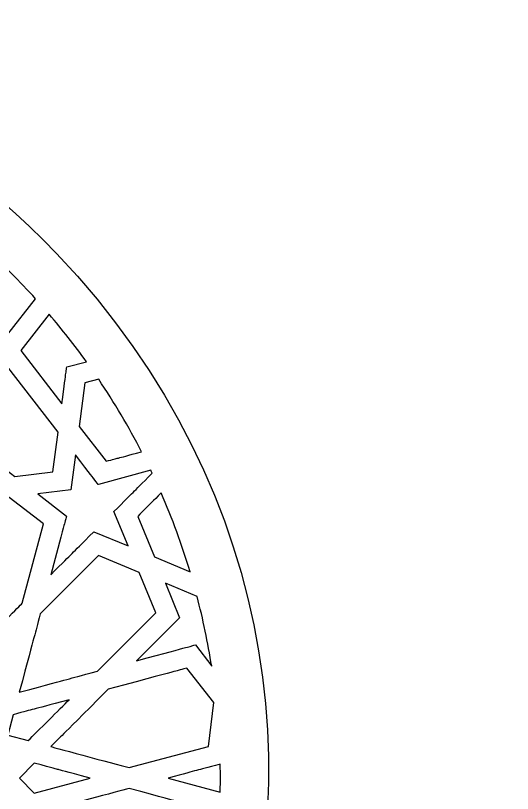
# Model space of a CAD drawing. Header units: millimetres. Extents: x -69 to 66, y -50 to 50.
# Drawn here: x 33.5 to 66.2, y -0.9 to 50.2 of the extents above; entities that cross this region are included whole.
import ezdxf

# ---------------------------------------------------------------- set-up
doc = ezdxf.new("R2010")
doc.units = ezdxf.units.MM
doc.header["$MEASUREMENT"] = 0
doc.layers.add('layer 1', color=7, linetype='Continuous')

msp = doc.modelspace()

# ---------------------------------------------------------------- linework, layer by layer
at = {"layer": 'layer 1', "color": 250}
for points, knots in [([(36.2073, 34.5736), (26.9399, 44.2997), (13.8345, 50.2377), (-0.556, 50.0789), (-0.556, 50.0789), (-47.7627, 49.5589), (-68.7847, -11.4053), (-29.581, -40.2291), (-29.581, -40.2291), (-20.2448, -47.092), (-8.8699, -50.487), (2.8152, -49.8401), (2.8152, -49.8401), (44.4592, -47.5316), (66.2213, 3.0847), (36.2073, 34.5736)], [0, 0, 0, 0, 0.2, 0.2, 0.2, 0.2, 0.4, 0.4, 0.4, 0.4, 0.6, 0.6, 0.6, 0.6, 1, 1, 1, 1]), ([(34.8287, 31.5958), (34.8287, 31.5958), (33.0052, 29.2742), (33.0052, 29.2742), (33.0052, 29.2742), (33.0052, 29.2742), (33.0052, 29.2739), (33.0052, 29.2739), (33.0052, 29.2739), (31.2251, 31.5807), (32.324, 30.4934), (29.1137, 33.014), (29.1137, 33.014), (30.3558, 33.9732), (29.8132, 33.5541), (31.5401, 34.8873), (31.5401, 34.8873), (32.6894, 33.8448), (33.7866, 32.7459), (34.8287, 31.5958)], [0, 0, 0, 0, 0.1666667, 0.1666667, 0.1666667, 0.1666667, 0.3333333, 0.3333333, 0.3333333, 0.3333333, 0.5, 0.5, 0.5, 0.5, 0.6666667, 0.6666667, 0.6666667, 0.6666667, 1, 1, 1, 1]), ([(36.8737, 27.1134), (36.8148, 26.6668), (36.891, 27.2454), (36.5531, 24.6789), (36.5531, 24.6789), (36.5531, 24.6789), (33.843, 28.1894), (33.843, 28.1894), (33.843, 28.1894), (33.843, 28.1894), (35.7205, 30.5802), (35.7205, 30.5802), (35.7205, 30.5802), (36.5792, 29.5758), (37.3966, 28.5355), (38.1698, 27.4609), (38.1698, 27.4609), (38.1698, 27.4609), (36.8737, 27.1134), (36.8737, 27.1134)], [0, 0, 0, 0, 0.1666667, 0.1666667, 0.1666667, 0.1666667, 0.3333333, 0.3333333, 0.3333333, 0.3333333, 0.5, 0.5, 0.5, 0.5, 0.6666667, 0.6666667, 0.6666667, 0.6666667, 1, 1, 1, 1]), ([(36.3082, 22.8219), (36.3082, 22.8219), (35.9653, 20.2191), (35.9653, 20.2191), (35.9653, 20.2191), (35.9653, 20.2191), (33.4645, 19.9115), (33.4645, 19.9115), (33.4645, 19.9115), (30.1621, 22.4617), (31.0998, 21.7378), (29.1377, 23.2526), (29.1377, 23.2526), (29.2372, 23.331), (31.1986, 24.8768), (31.3055, 24.9442), (31.3055, 24.9442), (31.3729, 25.0515), (32.9184, 27.0118), (32.9967, 27.1113), (32.9967, 27.1113), (32.9967, 27.1113), (36.3082, 22.8219), (36.3082, 22.8219)], [0, 0, 0, 0, 0.1428571, 0.1428571, 0.1428571, 0.1428571, 0.2857143, 0.2857143, 0.2857143, 0.2857143, 0.4285714, 0.4285714, 0.4285714, 0.4285714, 0.5714286, 0.5714286, 0.5714286, 0.5714286, 0.7142857, 0.7142857, 0.7142857, 0.7142857, 1, 1, 1, 1]), ([(39.467, 20.9053), (39.467, 20.9053), (37.6978, 23.1962), (37.6978, 23.1962), (37.6978, 23.1962), (37.6978, 23.1962), (38.0753, 26.0601), (38.0753, 26.0601), (38.0753, 26.0601), (38.0753, 26.0601), (38.9791, 26.3021), (38.9791, 26.3021), (38.9791, 26.3021), (40.011, 24.7735), (40.9547, 23.1807), (41.8045, 21.5318), (41.8045, 21.5318), (39.8706, 21.0136), (40.4463, 21.1681), (39.467, 20.9053)], [0, 0, 0, 0, 0.1666667, 0.1666667, 0.1666667, 0.1666667, 0.3333333, 0.3333333, 0.3333333, 0.3333333, 0.5, 0.5, 0.5, 0.5, 0.6666667, 0.6666667, 0.6666667, 0.6666667, 1, 1, 1, 1]), ([(42.5009, 20.1175), (41.0249, 18.6411), (41.4588, 19.0754), (39.9789, 17.5955), (39.9789, 17.5955), (39.9789, 17.5955), (40.9159, 15.3331), (40.9159, 15.3331), (40.9159, 15.3331), (40.9159, 15.3331), (38.6539, 16.2701), (38.6539, 16.2701), (38.6539, 16.2701), (38.6539, 16.2701), (38.6539, 16.2701), (38.6539, 16.2701), (38.6539, 16.2701), (38.6539, 16.2701), (38.6535, 16.2701), (38.6535, 16.2701), (38.6535, 16.2701), (36.9104, 14.5267), (37.5296, 15.1462), (35.8242, 13.4405), (35.8242, 13.4405), (35.8242, 13.4405), (36.4867, 15.9135), (36.4867, 15.9135), (36.4867, 15.9135), (36.4867, 15.9135), (36.4892, 15.9113), (36.4892, 15.9113), (36.4892, 15.9113), (36.7781, 17.0028), (36.6963, 16.6952), (36.8596, 17.3059), (36.8596, 17.3059), (36.8596, 17.3059), (34.9677, 18.7579), (34.9677, 18.7579), (34.9677, 18.7579), (34.9677, 18.7579), (37.1486, 19.026), (37.1486, 19.026), (37.1486, 19.026), (37.1486, 19.026), (37.4523, 21.3325), (37.4523, 21.3325), (37.4523, 21.3325), (39.5132, 18.6461), (38.1483, 20.4251), (38.9435, 19.3901), (38.9435, 19.3901), (38.9435, 19.3901), (38.9541, 19.3926), (38.9541, 19.3926), (38.9541, 19.3926), (38.9541, 19.3926), (38.9604, 19.3851), (38.9604, 19.3851), (38.9604, 19.3851), (38.9604, 19.3851), (42.4078, 20.3168), (42.4078, 20.3168), (42.4078, 20.3168), (42.4395, 20.2509), (42.4695, 20.1838), (42.5009, 20.1175)], [0, 0, 0, 0, 0.0555556, 0.0555556, 0.0555556, 0.0555556, 0.1111111, 0.1111111, 0.1111111, 0.1111111, 0.1666667, 0.1666667, 0.1666667, 0.1666667, 0.2222222, 0.2222222, 0.2222222, 0.2222222, 0.2777778, 0.2777778, 0.2777778, 0.2777778, 0.3333333, 0.3333333, 0.3333333, 0.3333333, 0.3888889, 0.3888889, 0.3888889, 0.3888889, 0.4444444, 0.4444444, 0.4444444, 0.4444444, 0.5, 0.5, 0.5, 0.5, 0.5555556, 0.5555556, 0.5555556, 0.5555556, 0.6111111, 0.6111111, 0.6111111, 0.6111111, 0.6666667, 0.6666667, 0.6666667, 0.6666667, 0.7222222, 0.7222222, 0.7222222, 0.7222222, 0.7777778, 0.7777778, 0.7777778, 0.7777778, 0.8333333, 0.8333333, 0.8333333, 0.8333333, 0.8888889, 0.8888889, 0.8888889, 0.8888889, 1, 1, 1, 1]), ([(35.3441, 16.7824), (35.3441, 16.7824), (33.9446, 11.5612), (33.9446, 11.5612), (33.9446, 11.5612), (33.7181, 11.3348), (32.5907, 10.2073), (30.1699, 7.7862), (30.1699, 7.7862), (30.1699, 7.7862), (28.7877, 12.9434), (28.7877, 12.9434), (28.7877, 12.9434), (28.7877, 12.9434), (30.1882, 18.1698), (30.1882, 18.1698), (30.1882, 18.1698), (30.1882, 18.1698), (33.0849, 18.5265), (33.0849, 18.5265), (33.0849, 18.5265), (33.0849, 18.5265), (35.3441, 16.7824), (35.3441, 16.7824)], [0, 0, 0, 0, 0.1428571, 0.1428571, 0.1428571, 0.1428571, 0.2857143, 0.2857143, 0.2857143, 0.2857143, 0.4285714, 0.4285714, 0.4285714, 0.4285714, 0.5714286, 0.5714286, 0.5714286, 0.5714286, 0.7142857, 0.7142857, 0.7142857, 0.7142857, 1, 1, 1, 1]), ([(44.9947, 13.644), (44.9947, 13.644), (42.6522, 14.6142), (42.6522, 14.6142), (42.6522, 14.6142), (42.6522, 14.6142), (41.5463, 17.2836), (41.5463, 17.2836), (41.5463, 17.2836), (42.3263, 18.0633), (41.9636, 17.701), (43.0883, 18.8253), (43.0883, 18.8253), (43.8213, 17.1468), (44.4592, 15.4175), (44.9947, 13.644)], [0, 0, 0, 0, 0.2, 0.2, 0.2, 0.2, 0.4, 0.4, 0.4, 0.4, 0.6, 0.6, 0.6, 0.6, 1, 1, 1, 1]), ([(42.7408, 10.9273), (42.7408, 10.9273), (38.9114, 7.0982), (38.9114, 7.0982), (38.9114, 7.0982), (36.4215, 6.4308), (37.7084, 6.7758), (33.7541, 5.7161), (33.7541, 5.7161), (34.9056, 10.0122), (34.7017, 9.2509), (35.1363, 10.8733), (35.1363, 10.8733), (35.1363, 10.8733), (38.9657, 14.7024), (38.9657, 14.7024), (38.9657, 14.7024), (38.9657, 14.7024), (41.6352, 13.5968), (41.6352, 13.5968), (41.6352, 13.5968), (41.6352, 13.5968), (41.6352, 13.5964), (41.6352, 13.5964), (41.6352, 13.5964), (41.6352, 13.5964), (42.7408, 10.9273), (42.7408, 10.9273)], [0, 0, 0, 0, 0.125, 0.125, 0.125, 0.125, 0.25, 0.25, 0.25, 0.25, 0.375, 0.375, 0.375, 0.375, 0.5, 0.5, 0.5, 0.5, 0.625, 0.625, 0.625, 0.625, 0.75, 0.75, 0.75, 0.75, 1, 1, 1, 1]), ([(45.3439, 8.8216), (44.7784, 8.6702), (45.4459, 8.8491), (41.4789, 7.7858), (41.4789, 7.7858), (41.4789, 7.7858), (44.3082, 10.6154), (44.3082, 10.6154), (44.3082, 10.6154), (44.3082, 10.6154), (44.3082, 10.6161), (44.3082, 10.6161), (44.3082, 10.6161), (44.3082, 10.6161), (43.3716, 12.8775), (43.3716, 12.8775), (43.3716, 12.8775), (43.3716, 12.8775), (45.4558, 12.0146), (45.4558, 12.0146), (45.4558, 12.0146), (45.8505, 10.5114), (46.1726, 8.9796), (46.4181, 7.4221), (46.4181, 7.4221), (46.4181, 7.4221), (45.3439, 8.8216), (45.3439, 8.8216)], [0, 0, 0, 0, 0.125, 0.125, 0.125, 0.125, 0.25, 0.25, 0.25, 0.25, 0.375, 0.375, 0.375, 0.375, 0.5, 0.5, 0.5, 0.5, 0.625, 0.625, 0.625, 0.625, 0.75, 0.75, 0.75, 0.75, 1, 1, 1, 1]), ([(35.8242, 2.1315), (36.8053, 3.1122), (35.8743, 2.1816), (39.5997, 5.9066), (39.5997, 5.9066), (45.4448, 7.4733), (43.5419, 6.9635), (44.7929, 7.2986), (44.7929, 7.2986), (44.7929, 7.2986), (46.5642, 5.043), (46.5642, 5.043), (46.5642, 5.043), (46.5642, 5.043), (46.2082, 2.1502), (46.2082, 2.1502), (46.2082, 2.1502), (46.2082, 2.1502), (40.9815, 0.7497), (40.9815, 0.7497), (40.9815, 0.7497), (40.8016, 0.798), (36.0041, 2.0835), (35.8242, 2.1315)], [0, 0, 0, 0, 0.1428571, 0.1428571, 0.1428571, 0.1428571, 0.2857143, 0.2857143, 0.2857143, 0.2857143, 0.4285714, 0.4285714, 0.4285714, 0.4285714, 0.5714286, 0.5714286, 0.5714286, 0.5714286, 0.7142857, 0.7142857, 0.7142857, 0.7142857, 1, 1, 1, 1]), ([(34.3422, 2.5287), (34.3422, 2.5287), (32.9971, 2.8893), (32.9971, 2.8893), (32.9971, 2.8893), (32.9971, 2.8893), (33.3573, 4.234), (33.3573, 4.234), (33.3573, 4.234), (34.9613, 4.6637), (34.1669, 4.451), (37.0318, 5.2183), (37.0318, 5.2183), (36.4345, 4.621), (34.9448, 3.1313), (34.3422, 2.5287)], [0, 0, 0, 0, 0.2, 0.2, 0.2, 0.2, 0.4, 0.4, 0.4, 0.4, 0.6, 0.6, 0.6, 0.6, 1, 1, 1, 1]), ([(34.7394, 1.0463), (37.4883, 0.3101), (34.9945, 0.9783), (38.4136, 0.0621), (38.4136, 0.0621), (38.4136, 0.0621), (34.7387, -0.9225), (34.7387, -0.9225), (34.7387, -0.9225), (34.7387, -0.9225), (33.7548, 0.0617), (33.7548, 0.0617), (33.7548, 0.0617), (33.7548, 0.0617), (34.7394, 1.0463), (34.7394, 1.0463)], [0, 0, 0, 0, 0.2, 0.2, 0.2, 0.2, 0.4, 0.4, 0.4, 0.4, 0.6, 0.6, 0.6, 0.6, 1, 1, 1, 1]), ([(43.5486, 0.0617), (45.8057, 0.6668), (45.1354, 0.4868), (46.9812, 0.9814), (46.9812, 0.9814), (46.9953, 0.2353), (46.9974, -0.018), (46.9805, -0.8576), (46.9805, -0.8576), (46.9805, -0.8576), (43.5486, 0.0617), (43.5486, 0.0617)], [0, 0, 0, 0, 0.25, 0.25, 0.25, 0.25, 0.5, 0.5, 0.5, 0.5, 1, 1, 1, 1]), ([(35.8242, -2.0077), (36.6212, -1.7942), (40.2382, -0.8251), (40.9811, -0.6262), (40.9811, -0.6262), (45.4018, -1.8104), (44.1011, -1.4619), (46.2079, -2.0267), (46.2079, -2.0267), (46.4866, -4.2891), (46.4273, -3.8068), (46.5645, -4.9234), (46.5645, -4.9234), (46.5645, -4.9234), (44.8208, -7.1822), (44.8208, -7.1822), (44.8208, -7.1822), (44.8208, -7.1822), (39.5997, -5.7831), (39.5997, -5.7831), (39.5997, -5.7831), (39.5997, -5.7831), (35.8242, -2.0077), (35.8242, -2.0077)], [0, 0, 0, 0, 0.1428571, 0.1428571, 0.1428571, 0.1428571, 0.2857143, 0.2857143, 0.2857143, 0.2857143, 0.4285714, 0.4285714, 0.4285714, 0.4285714, 0.5714286, 0.5714286, 0.5714286, 0.5714286, 0.7142857, 0.7142857, 0.7142857, 0.7142857, 1, 1, 1, 1])]:
    msp.add_open_spline(points, degree=3, knots=knots, dxfattribs=at)

doc.saveas('drawing.dxf')
